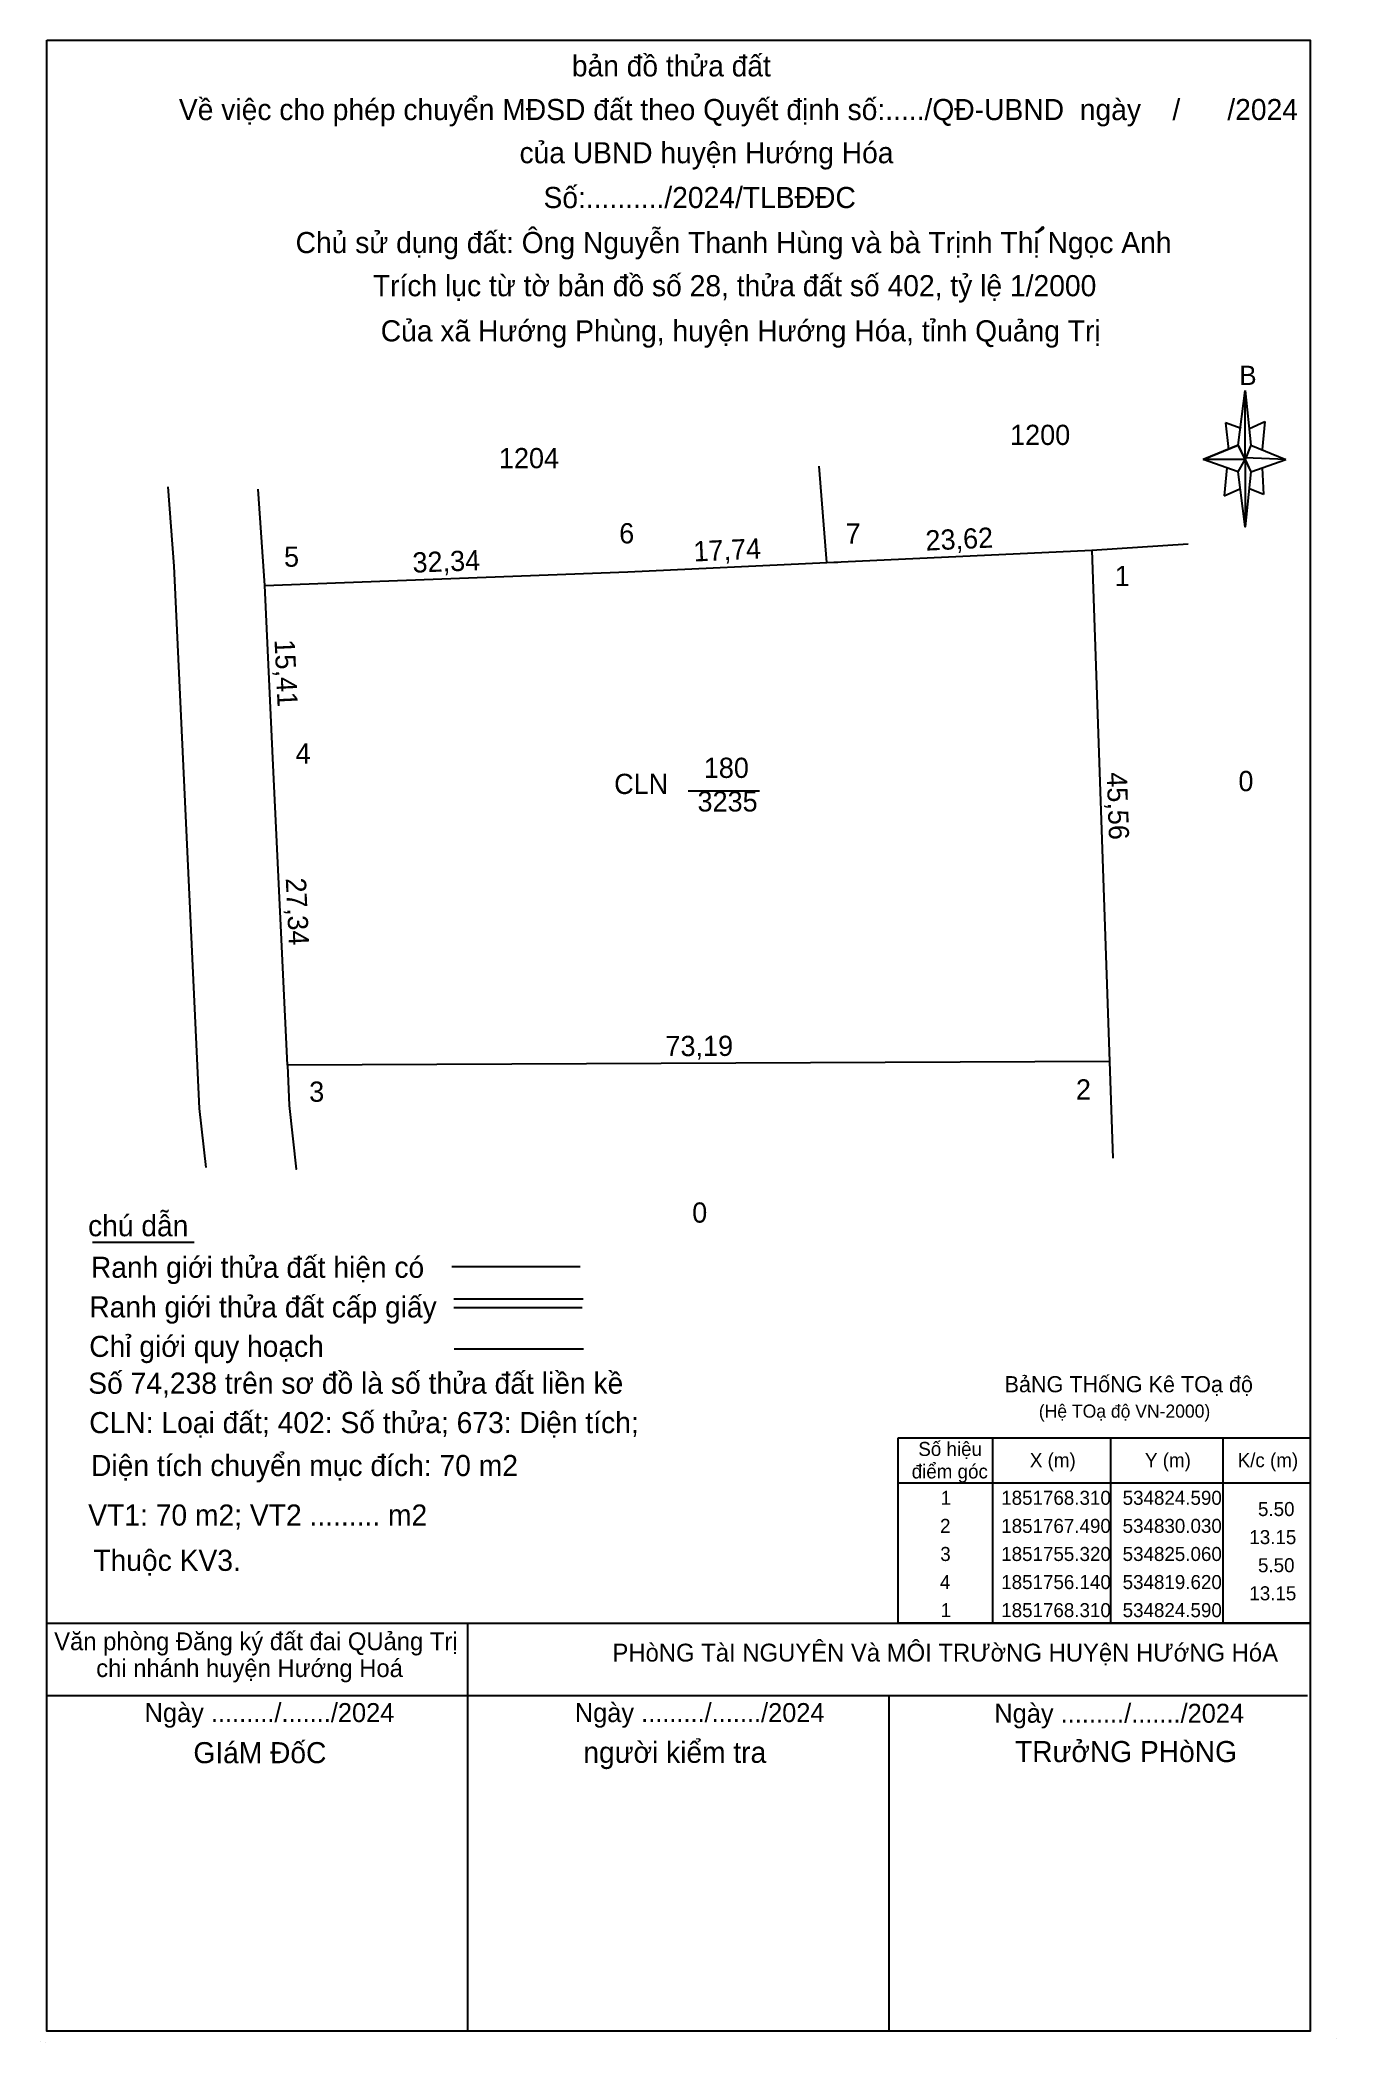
# Model space of a CAD drawing. Extents: x 549185 to 549301, y 1838536 to 1838715.
import ezdxf

# ---------------------------------------------------------------- set-up
doc = ezdxf.new("R2010")
doc.units = 0
for name, color, linetype in [('Level 1', 7, 'Continuous'), ('Level 10', 7, 'Continuous'), ('Level 15', 7, 'Continuous'), ('Level 17', 7, 'Continuous'), ('Level 23', 7, 'Continuous'), ('Level 27', 7, 'Continuous'), ('Level 29', 7, 'Continuous'), ('Level 36', 7, 'Continuous'), ('Level 49', 7, 'Continuous'), ('Level 5', 7, 'Continuous'), ('Level 6', 7, 'Continuous'), ('Level 63', 7, 'Continuous'), ('Level 9', 7, 'Continuous')]:
    doc.layers.add(name, color=color, linetype=linetype)

msp = doc.modelspace()

# ---------------------------------------------------------------- linework, layer by layer
at = {"layer": 'Level 10'}
for p, q in [((549255.26, 1838668.16), (549278.85, 1838669.27)), ((549278.85, 1838669.27), (549280.43, 1838623.74)), ((549205.22, 1838666.13), (549237.54, 1838667.33)), ((549237.54, 1838667.33), (549255.26, 1838668.16)), ((549205.94, 1838650.74), (549205.22, 1838666.13)), ((549207.24, 1838623.43), (549205.94, 1838650.74)), ((549280.43, 1838623.74), (549207.24, 1838623.43))]:
    msp.add_line(p, q, dxfattribs=at)
msp.add_lwpolyline([(549207.4, 1838619.83), (549208.02, 1838614.15), (549208.02, 1838614.15)], dxfattribs=at)
at = {"layer": 'Level 15'}
msp.add_line((549242.93, 1838647.83), (549249.26, 1838647.83), dxfattribs=at)
at = {"layer": 'Level 17'}
msp.add_line((549189.88, 1838607.67), (549198.94, 1838607.67), dxfattribs=at)
at = {"layer": 'Level 23'}
msp.add_lwpolyline([(549196.59, 1838674.91), (549197.14, 1838667.83), (549199.39, 1838619.55), (549199.98, 1838614.3)], dxfattribs=at)
at = {"layer": 'Level 27'}
for p, q in [((549255.26, 1838668.16), (549254.59, 1838676.73)), ((549205.22, 1838666.13), (549204.64, 1838674.71)), ((549278.85, 1838669.27), (549287.43, 1838669.84)), ((549207.24, 1838623.43), (549207.4, 1838619.83)), ((549280.43, 1838623.74), (549280.73, 1838615.15))]:
    msp.add_line(p, q, dxfattribs=at)
at = {"layer": 'Level 29'}
msp.add_line((549255.26, 1838668.16), (549256.24, 1838668.2), dxfattribs=at)
at = {"layer": 'Level 5'}
for p, q in [((549291.89, 1838678.61), (549292.52, 1838683.48)), ((549292.14, 1838680.11), (549290.77, 1838680.61)), ((549290.77, 1838680.61), (549291.02, 1838678.23)), ((549292.89, 1838680.11), (549294.27, 1838680.73)), ((549294.27, 1838680.73), (549294.02, 1838678.23)), ((549291.89, 1838678.61), (549288.77, 1838677.35)), ((549288.77, 1838677.35), (549291.89, 1838678.61)), ((549292.52, 1838677.35), (549291.89, 1838678.61)), ((549291.89, 1838678.61), (549293.02, 1838676.23)), ((549293.02, 1838678.61), (549296.14, 1838677.35)), ((549291.89, 1838676.23), (549288.77, 1838677.35)), ((549292.52, 1838677.35), (549288.77, 1838677.35)), ((549290.89, 1838676.61), (549290.64, 1838674.11)), ((549296.14, 1838677.35), (549292.52, 1838677.48)), ((549292.52, 1838677.48), (549292.52, 1838677.35)), ((549292.52, 1838677.35), (549293.02, 1838676.23)), ((549293.02, 1838676.23), (549292.52, 1838671.35)), ((549293.02, 1838676.23), (549296.14, 1838677.35)), ((549293.02, 1838676.23), (549296.14, 1838677.35)), ((549294.02, 1838676.61), (549294.14, 1838674.23)), ((549290.64, 1838674.11), (549292.02, 1838674.73)), ((549294.14, 1838674.23), (549292.89, 1838674.73)), ((549223.31, 1838537.43), (549223.31, 1838573.75)), ((549185.81, 1838567.31), (549298.05, 1838567.31)), ((549185.81, 1838567.31), (549298.05, 1838567.31)), ((549185.81, 1838567.31), (549298.05, 1838567.31)), ((549185.81, 1838537.43), (549185.81, 1838567.31)), ((549260.81, 1838537.43), (549260.81, 1838567.31)), ((549298.31, 1838537.43), (549185.81, 1838537.43)), ((549185.22, 1838536.47), (549185.22, 1838536.47)), ((549185.22, 1838536.47), (549185.22, 1838536.47)), ((549185.22, 1838536.47), (549185.22, 1838536.47)), ((549185.72, 1838536.38), (549185.72, 1838536.38)), ((549185.72, 1838536.38), (549185.72, 1838536.38)), ((549185.72, 1838536.38), (549185.72, 1838536.38))]:
    msp.add_line(p, q, dxfattribs=at)
for points in [[(549185.81, 1838714.68), (549298.31, 1838714.68), (549298.31, 1838537.43), (549185.81, 1838537.43)], [(549274.11, 1838697.57), (549274.48, 1838697.81), (549274.53, 1838697.86), (549274.56, 1838697.9), (549274.57, 1838697.94), (549274.55, 1838698), (549274.51, 1838698.03), (549274.43, 1838698), (549274.38, 1838697.96), (549274.36, 1838697.94), (549274, 1838697.57)], [(549292.52, 1838683.48), (549293.02, 1838678.61), (549292.52, 1838677.35)], [(549292.52, 1838677.35), (549292.52, 1838671.35), (549291.89, 1838676.23)]]:
    msp.add_lwpolyline(points, close=True, dxfattribs=at)
at = {"layer": 'Level 6'}
for p, q in [((549221.88, 1838605.5), (549233.31, 1838605.5)), ((549222.06, 1838602.61), (549233.56, 1838602.61)), ((549222.06, 1838601.84), (549233.48, 1838601.84)), ((549185.81, 1838573.75), (549298.31, 1838573.75)), ((549300.68, 1838536.81), (549300.68, 1838536.81)), ((549300.68, 1838536.81), (549300.68, 1838536.81)), ((549300.68, 1838536.81), (549300.68, 1838536.81)), ((549300.68, 1838536.81), (549300.68, 1838536.81)), ((549300.68, 1838536.81), (549300.68, 1838536.81)), ((549300.68, 1838536.81), (549300.68, 1838536.81))]:
    msp.add_line(p, q, dxfattribs=at)
at = {"layer": 'Level 63'}
for p, q in [((549222.1, 1838598.18), (549233.6, 1838598.18)), ((549270.01, 1838590.25), (549270.01, 1838573.75)), ((549280.51, 1838590.25), (549280.51, 1838573.75)), ((549290.51, 1838590.25), (549290.51, 1838573.75)), ((549261.61, 1838586.25), (549298.31, 1838586.25))]:
    msp.add_line(p, q, dxfattribs=at)
msp.add_lwpolyline([(549261.61, 1838590.25), (549298.31, 1838590.25), (549298.31, 1838573.75), (549261.61, 1838573.75)], close=True, dxfattribs=at)

# ---------------------------------------------------------------- texts
at = {"layer": 'Level 1'}
for s, height, p in [('CLN', 1.8, (549236.33, 1838647.56)), ('180', 1.8, (549244.31, 1838648.99)), ('3235', 1.8, (549243.75, 1838646)), ('BảNG THốNG Kê TOạ độ ', 1.4374, (549271.09, 1838594.3)), ('(Hệ TOạ độ VN-2000)', 1.1668, (549274.14, 1838592.04))]:
    msp.add_text(s, height=height, dxfattribs=at).set_placement(p)
at = {"layer": 'Level 36'}
for s, p in [('1200', (549271.58, 1838678.63)), ('1204', (549226.07, 1838676.56)), ('0', (549291.91, 1838647.81)), ('0', (549243.28, 1838609.4))]:
    msp.add_text(s, height=1.8, dxfattribs=at).set_placement(p)
at = {"layer": 'Level 49'}
for s, rotation, p in [('23,62', 2.694, (549264.09, 1838669.22)), ('32,34', 2.1263, (549218.41, 1838667.26)), ('17,74', 2.6818, (549243.43, 1838668.25)), ('15,41', 272.6786, (549206.09, 1838661.29)), ('45,56', 271.9875, (549280.18, 1838649.47)), ('27,34', 272.7253, (549207.09, 1838640.06)), ('73,19', 0.2427, (549240.9, 1838624.22))]:
    msp.add_text(s, height=1.8, rotation=rotation, dxfattribs=at).set_placement(p)
at = {"layer": 'Level 5'}
for s, height, p in [('bản đồ thửa đất', 1.875, (549232.57, 1838711.44)), ('Về việc cho phép chuyển MĐSD đất theo Quyết định số:...../QĐ-UBND  ngày    /      /2024', 1.88, (549197.58, 1838707.55)), ('của UBND huyện Hướng Hóa', 1.875, (549227.91, 1838703.71)), ('Số:........../2024/TLBĐĐC', 1.88, (549230.04, 1838699.72)), ('Chủ sử dụng đất: Ông Nguyễn Thanh Hùng và bà Trịnh Thị Ngọc Anh', 1.88, (549207.97, 1838695.71)), ('Trích lục từ tờ bản đồ số 28, thửa đất số 402, tỷ lệ 1/2000 ', 1.88, (549214.85, 1838691.87)), ('Của xã Hướng Phùng, huyện Hướng Hóa, tỉnh Quảng Trị', 1.88, (549215.55, 1838687.85)), ('B', 1.72, (549291.99, 1838683.97)), ('Ngày ........./......./2024', 1.69, (549194.53, 1838564.94)), ('Ngày ........./......./2024', 1.69, (549232.83, 1838564.94)), ('Ngày ........./......./2024', 1.69, (549270.18, 1838564.88)), ('GIáM ĐốC', 1.875, (549198.87, 1838561.28)), ('người kiểm tra', 1.875, (549233.59, 1838561.31)), ('TRưởNG PHòNG', 1.875, (549272.02, 1838561.38))]:
    msp.add_text(s, height=height, dxfattribs=at).set_placement(p)
at = {"layer": 'Level 6'}
for s, height, p in [('chú dẫn', 1.875, (549189.5, 1838608.19)), ('Ranh giới thửa đất hiện có ', 1.875, (549189.75, 1838604.49)), ('Ranh giới thửa đất cấp giấy', 1.875, (549189.61, 1838600.96)), ('Chỉ giới quy hoạch', 1.875, (549189.6, 1838597.45)), ('Số 74,238 trên sơ đồ là số thửa đất liền kề', 1.88, (549189.51, 1838594.17)), ('CLN: Loại đất; 402: Số thửa; 673: Diện tích;', 1.88, (549189.6, 1838590.66)), ('Diện tích chuyển mục đích: 70 m2  ', 1.88, (549189.76, 1838586.84)), ('VT1: 70 m2; VT2 ......... m2', 1.88, (549189.51, 1838582.43)), ('Thuộc KV3.', 1.88, (549189.96, 1838578.4)), (' Văn phòng Đăng ký đất đai QUảng Trị', 1.5841, (549185.89, 1838571.34)), ('PHòNG TàI NGUYÊN Và MÔI TRƯờNG HUYệN HƯớNG HóA', 1.5875, (549236.18, 1838570.33)), ('chi nhánh huyện Hướng Hoá', 1.5841, (549190.22, 1838568.95))]:
    msp.add_text(s, height=height, dxfattribs=at).set_placement(p)
at = {"layer": 'Level 63'}
for s, p in [('Số hiệu', (549263.41, 1838588.63)), ('X (m)', (549273.34, 1838587.63)), ('Y (m)', (549283.59, 1838587.63)), ('K/c (m)', (549291.84, 1838587.63)), ('điểm góc', (549262.82, 1838586.63)), (' 1', (549264.94, 1838584.28)), ('1851768.310', (549270.79, 1838584.28)), ('534824.590', (549281.6, 1838584.28)), ('5.50', (549293.65, 1838583.28)), (' 2', (549264.88, 1838581.78)), ('1851767.490', (549270.79, 1838581.78)), ('534830.030', (549281.6, 1838581.78)), ('13.15', (549292.88, 1838580.78)), (' 3', (549264.9, 1838579.28)), ('1851755.320', (549270.79, 1838579.28)), ('534825.060', (549281.6, 1838579.28)), (' 4', (549264.87, 1838576.78)), ('1851756.140', (549270.79, 1838576.78)), ('534819.620', (549281.6, 1838576.78)), ('5.50', (549293.65, 1838578.28)), ('13.15', (549292.88, 1838575.78)), (' 1', (549264.94, 1838574.28)), ('1851768.310', (549270.79, 1838574.28)), ('534824.590', (549281.6, 1838574.28))]:
    msp.add_text(s, height=1.25, dxfattribs=at).set_placement(p)
at = {"layer": 'Level 9'}
for s, p in [('6', (549236.78, 1838669.87)), ('7', (549256.93, 1838669.84)), ('5', (549206.94, 1838667.79)), ('1', (549280.9, 1838666.07)), ('4', (549207.97, 1838650.27)), ('3', (549209.18, 1838620.16)), ('2', (549277.44, 1838620.36))]:
    msp.add_text(s, height=1.8, dxfattribs=at).set_placement(p)

doc.saveas('drawing.dxf')
